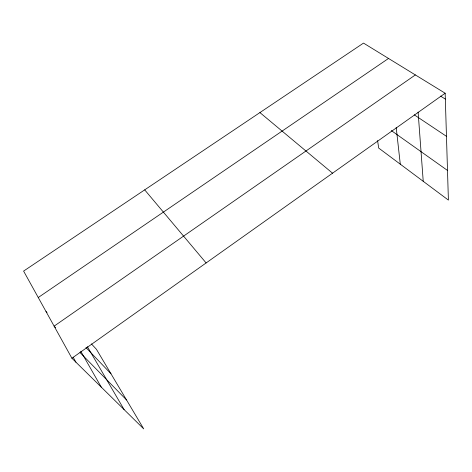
<?xml version="1.0" encoding="UTF-8"?>
<svg xmlns="http://www.w3.org/2000/svg" width="472" height="472" viewBox="0 0 472 472"><rect width="100%" height="100%" fill="white"/><g stroke="black" fill="none" stroke-linecap="round" stroke-linejoin="round"><path stroke-width="0.71" d="M71.909 358.242L445.161 93.226L363.511 43.099L23.6 271.087L71.909 358.242L143.73 428.901L96.412 349.262L91.42 343.899M415.36 74.93L54.121 326.146L55.631 327.686M38.25 297.519L388.521 58.451M440.518 96.099L445.338 99.09M414.239 114.814L446.465 136.325M391.264 130.532L447.503 170.445M259.919 112.584L332.542 173.189M80.034 352.56L126.537 399.967M46.026 311.538L47.029 312.582M85.963 347.545L110.979 373.777M144.692 189.862L206.117 262.951M87.355 346.649L124.13 409.619M80.771 351.262L101.268 387.128M73.142 357.186L75.939 362.207M377.594 140.579L378.674 148.055L448.4 200.098L445.161 93.226M396.185 127.357L400.286 164.185M418.109 112.1L423.231 181.313"/></g></svg>
